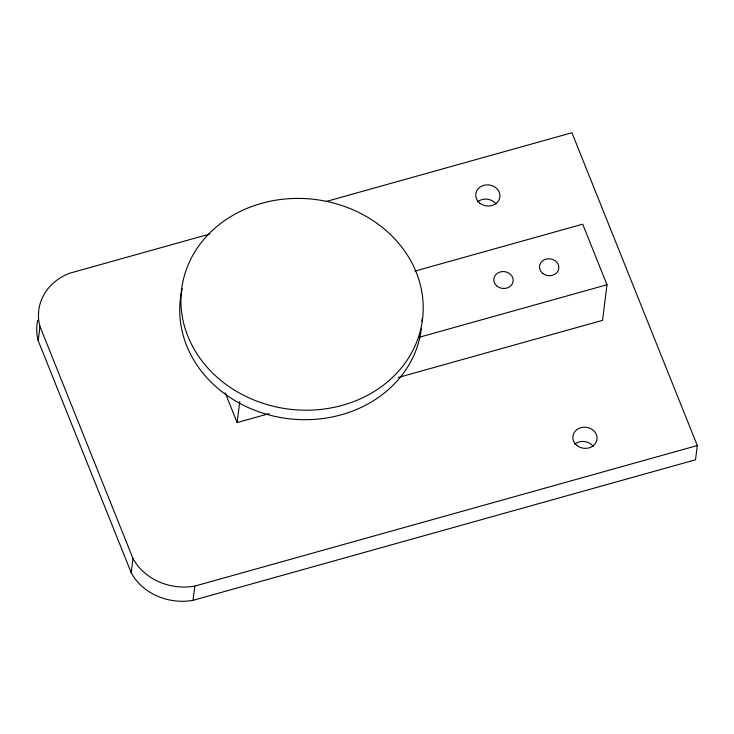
<?xml version="1.0" encoding="UTF-8"?>
<svg xmlns="http://www.w3.org/2000/svg" width="734" height="734" viewBox="0 0 734 734"><rect width="100%" height="100%" fill="white"/><g stroke="black" fill="none" stroke-linecap="round" stroke-linejoin="round"><path stroke-width="1.1" d="M325.667 201.621L571.933 132.735L697.3 445.538L695.529 459.778L193.06 600.329A54.619 47.536 7.1 0 1 131.193 572.713L38.196 340.686L39.966 326.456A54.619 47.536 7.1 0 1 69.464 273.287L209.713 234.054M131.193 572.713L132.964 558.482L39.966 326.456M193.06 600.329L194.831 586.09L697.3 445.538M269.139 413.609L237.119 422.564L239.752 401.434M414.893 271.112L582.704 224.173L606.99 284.755L602.55 320.345L398.305 377.478M419.298 337.255L606.99 284.755M225.191 392.8L237.119 422.564M38.196 340.686A54.619 47.536 7.1 0 1 37.737 320.327M574.694 444.208A12.139 10.56 7.1 0 1 593.173 446.309M477.577 201.878A12.139 10.56 7.1 0 1 496.056 203.979M194.831 586.09A54.619 47.536 7.1 0 1 132.964 558.482M421.307 329.006A121.385 105.641 7.1 0 1 281.957 417.765A121.385 105.641 7.1 0 1 182.234 288.829M422.032 319.024A121.385 105.641 7.1 0 1 421.967 321.253M577.098 445.584A12.139 10.56 7.1 0 0 596.88 440.051A12.139 10.56 7.1 0 0 580.924 427.674A12.139 10.56 7.1 0 0 577.098 445.584M479.972 203.254A12.139 10.56 7.1 0 0 499.753 197.721A12.139 10.56 7.1 0 0 483.798 185.344A12.139 10.56 7.1 0 0 479.972 203.254M542.876 273.488A9.707 8.45 7.1 0 0 558.693 269.066A9.707 8.45 7.1 0 0 545.931 259.166A9.707 8.45 7.1 0 0 542.876 273.488M497.193 286.269A9.707 8.45 7.1 0 0 513.02 281.847A9.707 8.45 7.1 0 0 500.249 271.938A9.707 8.45 7.1 0 0 497.193 286.269M223.402 382.451A121.385 105.641 7.1 0 0 421.197 327.125A121.385 105.641 7.1 0 0 261.598 203.336A121.385 105.641 7.1 0 0 223.402 382.451"/></g></svg>
